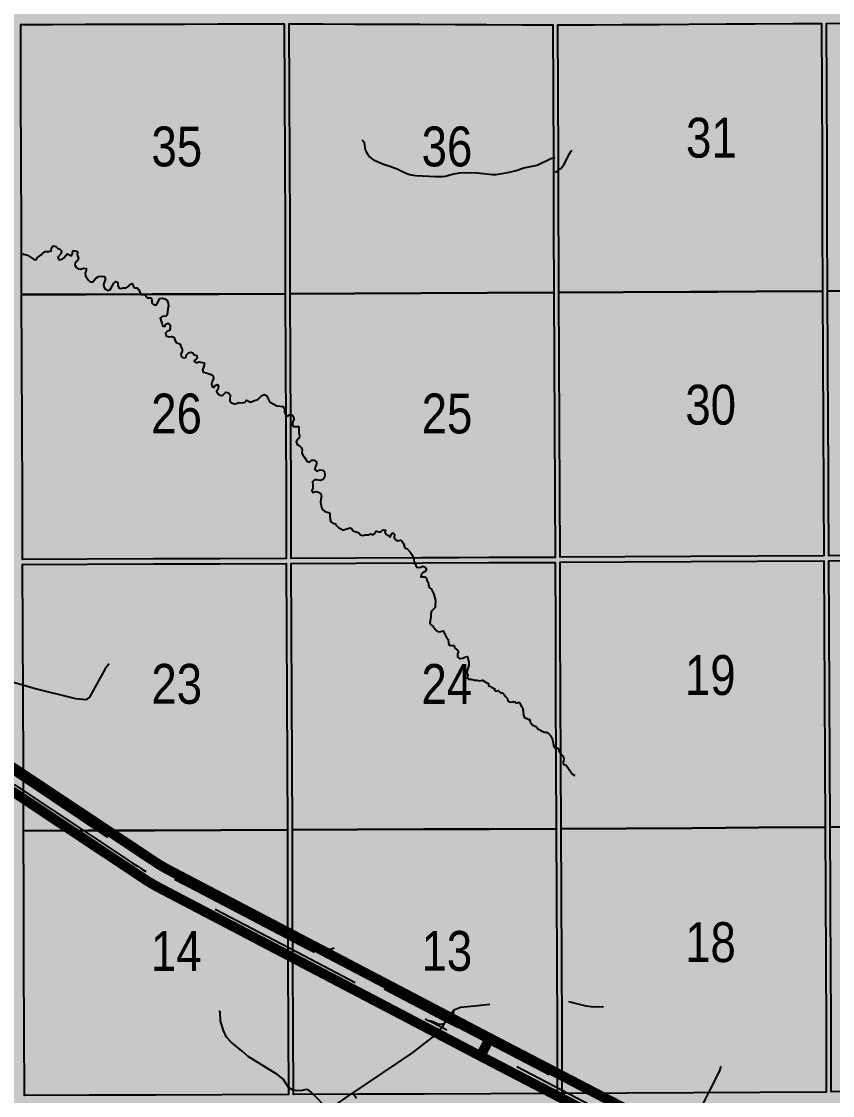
# Model space of a CAD drawing. Extents: x 507565 to 531726, y 6009554 to 6022365.
# Drawn here: x 523476.6 to 523639.7, y 6015573.6 to 6015789.5 of the extents above; entities that cross this region are included whole.
import ezdxf

# ---------------------------------------------------------------- set-up
doc = ezdxf.new("R2010")
doc.units = 0
doc.header["$LTSCALE"] = 5
doc.linetypes.add('DASHED2', pattern=[9.524999999999999, 6.35, -3.175])
for name, color, linetype in [('Quarters', 8, 'Continuous'), ('RoadSeg', 57, 'DASHED2'), ('ROUTE-MAP-HWY', 2, 'Continuous'), ('T-WATER', 160, 'Continuous')]:
    doc.layers.add(name, color=color, linetype=linetype)
doc.layers.add('ROUTE-MAP-BACKGROUND-H', color=7, linetype='Continuous', true_color=0xf0ebff)
doc.styles.add('120', font='ARIALN.TTF', dxfattribs={"height": 13})

msp = doc.modelspace()

# ---------------------------------------------------------------- hatches: boundary and pattern name
at = {"layer": 'ROUTE-MAP-BACKGROUND-H'}
h = msp.add_hatch(color=256, dxfattribs=at)
h.dxf.hatch_style = 1
h.paths.add_polyline_path([(523871.0806471703, 6016124.177561276), (523873.0710900546, 6015800.355694011), (523917.5154565911, 6015800.579950821), (523923.8232337536, 6014811.294433698), (522926.3148832608, 6014807.962031515), (522925.8951585376, 6015778.478054873), (522873.58425827, 6015778.442416498), (522873.6904375915, 6016121.495464035)])

# ---------------------------------------------------------------- linework, layer by layer
at = {"layer": 'Quarters'}
for points in [[(523651.704979123, 6015735.359937355), (523638.6965496708, 6015735.291299527), (523638.6348449622, 6015748.680758626), (523638.5731248379, 6015762.070151586), (523638.5107919743, 6015775.59788431), (523638.4484089065, 6015789.125584243), (523645.221543879, 6015789.161310468), (523646.2258659292, 6015789.166605324), (523651.4519772655, 6015789.194184474), (523659.3462570308, 6015789.235755915), (523664.7906881812, 6015789.264452443), (523672.8017703967, 6015789.306793332), (523678.1295444113, 6015789.334963364), (523686.2573303494, 6015789.377964151), (523691.4684152367, 6015789.40553144), (523691.5356104267, 6015775.877887425), (523691.6028113345, 6015762.350229442), (523691.6693164679, 6015748.960929513), (523691.7357846215, 6015735.571518795), (523678.3921654876, 6015735.50091331), (523665.04853944, 6015735.430342819), (523651.704979123, 6015735.359937355)], [(523529.5714335949, 6015748.152851108), (523529.6233896586, 6015734.763186272), (523516.2841320658, 6015734.721170518), (523502.9448997128, 6015734.679196458), (523489.6054722087, 6015734.637163325), (523476.6011904819, 6015734.596188528), (523476.5540584128, 6015747.986092068), (523476.5068816688, 6015761.375792285), (523476.4584344692, 6015775.144092426), (523476.4099724813, 6015788.91226021), (523481.7766212944, 6015788.929142846), (523482.7809211243, 6015788.932303432), (523489.4093646766, 6015788.953096387), (523495.8944377878, 6015788.97347883), (523502.7438740261, 6015788.994964843), (523509.3430286614, 6015789.015672277), (523516.0782075626, 6015789.036829644), (523522.7914697274, 6015789.057893305), (523529.4125276781, 6015789.078676495), (523529.4659939651, 6015775.310610748), (523529.5194103393, 6015761.542516308), (523529.5714335949, 6015748.152851108)], [(523543.6318775111, 6015734.824837471), (523530.6276892513, 6015734.767608956), (523530.5757008555, 6015748.157340519), (523530.5236998083, 6015761.546939267), (523530.4702876598, 6015775.310606123), (523530.4168625902, 6015789.074173905), (523536.2400741223, 6015789.047968626), (523537.2444293134, 6015789.043470457), (523543.4166061091, 6015789.015714586), (523550.3650252263, 6015788.984475174), (523556.7515520493, 6015788.955761103), (523563.820800537, 6015788.924003484), (523570.0863064887, 6015788.895800096), (523577.2764262165, 6015788.863460452), (523583.42105333, 6015788.835843327), (523583.4785238491, 6015775.308054912), (523583.535948678, 6015761.780237469), (523583.5927941246, 6015748.390656073), (523583.6496198917, 6015735.00103818), (523570.3104586022, 6015734.942290479), (523556.9712646224, 6015734.883539822), (523543.6318775111, 6015734.824837471)], [(523597.6622542375, 6015735.074923144), (523584.6539228385, 6015735.006317259), (523584.614126726, 6015744.379100149), (523584.5970757565, 6015748.395946373), (523584.5402457113, 6015761.785542845), (523584.4828050763, 6015775.313378946), (523584.4253492889, 6015788.841115737), (523590.7317756225, 6015788.874350648), (523591.7360585291, 6015788.87964529), (523597.4287874714, 6015788.909614428), (523604.8561846613, 6015788.948726896), (523610.7673214267, 6015788.979843214), (523618.3113980045, 6015789.019556719), (523624.1057263376, 6015789.050080275), (523631.7664974825, 6015789.090419081), (523637.4441322114, 6015789.12030757), (523637.5064715053, 6015775.592592805), (523637.5688211794, 6015762.06483443), (523637.6305591163, 6015748.675401), (523637.6922509861, 6015735.285990231), (523624.3489840175, 6015735.215359017), (523616.6040642428, 6015735.174436986), (523611.0056850295, 6015735.145318392), (523597.6622542375, 6015735.074923144)], [(523597.893049542, 6015681.851562036), (523584.8798602886, 6015681.782886088), (523584.8244591246, 6015694.837533805), (523584.7675957902, 6015708.227194271), (523584.7107819312, 6015721.616822253), (523584.6539228385, 6015735.006317259), (523597.6622542375, 6015735.074923144), (523611.0056850295, 6015735.145318392), (523616.6040642428, 6015735.174436986), (523624.3489840175, 6015735.215359017), (523637.6922509861, 6015735.285990231), (523637.7539834951, 6015721.896550683), (523637.8156700683, 6015708.507104096), (523637.8773436694, 6015695.117532129), (523637.937500463, 6015682.063091476), (523624.5894222179, 6015681.992571474), (523611.2413273926, 6015681.922086615), (523597.893049542, 6015681.851562036)], [(523651.9550436616, 6015682.137115986), (523638.9417868025, 6015682.068373927), (523638.881630316, 6015695.122851856), (523638.859072649, 6015700.020971697), (523638.8199744755, 6015708.512412982), (523638.7582686307, 6015721.901904146), (523638.6965496708, 6015735.291299527), (523651.704979123, 6015735.359937355), (523665.04853944, 6015735.430342819), (523678.3921654876, 6015735.50091331), (523691.7357846215, 6015735.571518795), (523691.8023298038, 6015722.18211286), (523691.8688114053, 6015708.792729445), (523691.9353102578, 6015695.403198558), (523692.0001300484, 6015682.348783701), (523678.6517841023, 6015682.278229695), (523665.3034229394, 6015682.207640435), (523651.9550436616, 6015682.137115986)], [(523529.779385209, 6015694.59396647), (523529.830058396, 6015681.539253791), (523516.4890086322, 6015681.497154938), (523503.1419115838, 6015681.455049134), (523489.8094509605, 6015681.408625612), (523476.8049272697, 6015681.363347859), (523476.75089638, 6015694.422364892), (523476.6954624054, 6015707.816624233), (523476.6483326365, 6015721.206489457), (523476.6011904819, 6015734.596188528), (523489.6054722087, 6015734.637163325), (523502.9448997128, 6015734.679196458), (523516.2841320658, 6015734.721170518), (523529.6233896586, 6015734.763186272), (523529.6753910695, 6015721.373488944), (523529.7273814032, 6015707.983814434), (523529.779385209, 6015694.59396647)], [(523543.8465040904, 6015681.60105986), (523530.8343583862, 6015681.543705391), (523530.7836762664, 6015694.596387695), (523530.7316803177, 6015707.988214492), (523530.679715348, 6015721.375914356), (523530.6276892513, 6015734.767608956), (523543.6318775111, 6015734.824837471), (523556.9712646224, 6015734.883539822), (523570.3104586022, 6015734.942290479), (523583.6496198917, 6015735.00103818), (523583.7065034558, 6015721.611469363), (523583.7633239101, 6015708.221908316), (523583.8201791515, 6015694.832214661), (523583.8756109098, 6015681.777604295), (523570.534710891, 6015681.71841822), (523564.5104533313, 6015681.691689684), (523557.1875795818, 6015681.659852182), (523543.8465040904, 6015681.60105986)], [(523652.2114197566, 6015627.575188957), (523639.1932715559, 6015627.506342648), (523639.1315716876, 6015640.895799953), (523639.0698216528, 6015654.285220594), (523639.0081530722, 6015667.674675582), (523638.9464364518, 6015681.064101366), (523651.9597920318, 6015681.132843683), (523665.3082398904, 6015681.203349731), (523678.6566674365, 6015681.273927947), (523692.0051143494, 6015681.344474814), (523692.0716583448, 6015667.955094044), (523692.1381602908, 6015654.565750761), (523692.2046640668, 6015641.176319195), (523692.2711947147, 6015627.786984747), (523678.9179476047, 6015627.716374204), (523665.5647024176, 6015627.645762124), (523652.2114197566, 6015627.575188957)], [(523529.9899576202, 6015640.365961418), (523530.0419186719, 6015626.976283658), (523516.6928683972, 6015626.934015444), (523503.3438217639, 6015626.891774551), (523489.9946400631, 6015626.84956044), (523476.9805730394, 6015626.808378645), (523476.9491773651, 6015640.187590579), (523476.917773607, 6015653.567699803), (523476.8634480762, 6015666.962323844), (523476.8090774682, 6015680.35904552), (523489.8103022667, 6015680.40432974), (523503.1456514128, 6015680.450745022), (523516.4898281369, 6015680.492854443), (523529.8339610016, 6015680.534975925), (523529.8859419981, 6015667.145311106), (523529.9379336884, 6015653.755632171), (523529.9899576202, 6015640.365961418)], [(523544.0602118675, 6015627.038186753), (523531.0461736764, 6015626.980715845), (523530.9942237671, 6015640.370441995), (523530.9422264579, 6015653.760068563), (523530.8902762746, 6015667.149762657), (523530.8382764021, 6015680.539390507), (523543.847389238, 6015680.596758705), (523557.1916776021, 6015680.65557101), (523570.5357878125, 6015680.714450404), (523583.8798740133, 6015680.773312318), (523583.9367214049, 6015667.383735207), (523583.9935360692, 6015653.994136309), (523584.0503890865, 6015640.604586426), (523584.1072742182, 6015627.215029939), (523570.7582964858, 6015627.156053855), (523557.409333421, 6015627.097119959), (523544.0602118675, 6015627.038186753)], [(523598.1296582263, 6015627.289194192), (523585.1115757315, 6015627.220344514), (523585.054701927, 6015640.609901265), (523584.9978127352, 6015653.99942523), (523584.941002758, 6015667.389050256), (523584.8841775258, 6015680.77860913), (523597.8973982965, 6015680.847322078), (523611.2457621482, 6015680.917798666), (523624.5939385203, 6015680.988265194), (523637.9421284938, 6015681.058789195), (523638.0038349191, 6015667.669326512), (523638.0655687581, 6015654.279894224), (523638.1273193725, 6015640.890455265), (523638.1889979659, 6015627.501031439), (523624.8359798844, 6015627.430411178), (523611.4828631271, 6015627.359796281), (523598.1296582263, 6015627.289194192)], [(523598.3599376546, 6015574.065844036), (523585.3374985561, 6015573.996904214), (523585.2821173838, 6015587.052077958), (523585.2252748571, 6015600.441166038), (523585.1684316978, 6015613.830821656), (523585.1115757315, 6015627.220344514), (523598.1296582263, 6015627.289194192), (523611.4828631271, 6015627.359796281), (523624.8359798844, 6015627.430411178), (523638.1889979659, 6015627.501031439), (523638.2507345406, 6015614.111578879), (523638.3124164556, 6015600.72212671), (523638.3741178911, 6015587.332541885), (523638.4342727207, 6015574.278105143), (523625.0764113308, 6015574.207347755), (523611.718498708, 6015574.136622081), (523598.3599376546, 6015574.065844036)], [(523652.461533524, 6015574.352362426), (523639.4385938164, 6015574.28341206), (523639.3784697409, 6015587.337886179), (523639.3167192561, 6015600.72743766), (523639.2729060969, 6015610.234307511), (523639.2550205785, 6015614.116889957), (523639.1932715559, 6015627.506342648), (523652.2114197566, 6015627.575188957), (523665.5647024176, 6015627.645762124), (523678.9179476047, 6015627.716374204), (523692.2711947147, 6015627.786984747), (523692.3377312656, 6015614.397613906), (523692.4042388847, 6015601.008250997), (523692.4707357896, 6015587.618710795), (523692.5355518052, 6015574.564336871), (523679.1775842748, 6015574.493681519), (523665.8195990385, 6015574.423054322), (523652.461533524, 6015574.352362426)], [(523530.1978555465, 6015586.80706922), (523530.2485277724, 6015573.752330858), (523516.8977603001, 6015573.70999097), (523503.5408482935, 6015573.667610884), (523490.1898845967, 6015573.625269191), (523477.1678936076, 6015573.583993251), (523477.1219790124, 6015586.638866556), (523477.0748361619, 6015600.028792156), (523477.0277109742, 6015613.418618472), (523476.9805730394, 6015626.808378645), (523489.9946400631, 6015626.84956044), (523503.3438217639, 6015626.891774551), (523516.6928683972, 6015626.934015444), (523530.0419186719, 6015626.976283658), (523530.0939379266, 6015613.5866142), (523530.1458726824, 6015600.1969302), (523530.1978555465, 6015586.80706922)], [(523544.2747900581, 6015573.814370322), (523531.2528280697, 6015573.75676991), (523531.2021541651, 6015586.811545509), (523531.1501525528, 6015600.201365835), (523531.0982053377, 6015613.591057354), (523531.0461736764, 6015626.980715845), (523544.0602118675, 6015627.038186753), (523557.409333421, 6015627.097119959), (523570.7582964858, 6015627.156053855), (523584.1072742182, 6015627.215029939), (523584.1641526163, 6015613.825444378), (523584.2209809436, 6015600.435844465), (523584.2778149929, 6015587.046337839), (523584.3332167382, 6015573.991564546), (523570.9819894481, 6015573.932522228), (523557.6256502425, 6015573.873434405), (523544.2747900581, 6015573.814370322)]]:
    msp.add_lwpolyline(points, close=True, dxfattribs=at)
at = {"layer": 'RoadSeg', "flags": 128}
for points in [[(523494.2056264108, 6015660.369056737), (523493.4396360037, 6015659.503306682), (523490.2428035296, 6015653.642548417), (523489.510162484, 6015653.109673503), (523487.4788750596, 6015653.342819089), (523479.1539043068, 6015655.440643925), (523475.9065860066, 6015656.359559277), (523472.0942080074, 6015657.438856249), (523470.7353182419, 6015657.717189894), (523470.4542629754, 6015657.493521809), (523468.8726916609, 6015655.193333466), (523468.3931558788, 6015654.383174614), (523467.7558770241, 6015653.401285937), (523463.5104821867, 6015647.057626739), (523462.8620145083, 6015646.166129326), (523498.0933981158, 6015622.672797541), (523499.189698127, 6015621.948366459), (523500.209882562, 6015621.274795701), (523501.2005994367, 6015620.615573597), (523502.1477046515, 6015619.992508443), (523503.1103824207, 6015619.372841546), (523504.1709009201, 6015618.742057133), (523505.352646807, 6015618.095056801), (523506.5214972296, 6015617.485811429), (523507.7310880565, 6015616.861535328), (523508.8873618611, 6015616.264859012), (523510.2015036387, 6015615.574669007), (523534.0120459967, 6015603.125625781), (523561.9259062312, 6015588.548303499), (523563.5034200479, 6015590.771626478)], [(523475.1042717021, 6015636.09146226), (523497.8076579767, 6015621.005857395), (523498.8785714065, 6015620.304303734), (523499.8739897796, 6015619.661022981), (523500.9070832922, 6015619.011959199), (523502.0370573101, 6015618.31916748), (523503.1264109993, 6015617.672920218), (523504.2627499552, 6015617.019444442), (523505.4285599432, 6015616.35608233), (523506.7013972753, 6015615.656075043), (523508.1094390191, 6015614.906561913), (523533.3248323225, 6015601.739393991), (523558.5188801748, 6015588.566655977)], [(523539.4274528205, 6015603.192437009), (523538.7281785551, 6015602.959215684), (523538.1951979978, 6015603.026037735), (523536.430373973, 6015603.925050704), (523535.2649311433, 6015604.324732915), (523534.7653249422, 6015604.158264944), (523534.3324944977, 6015603.625236904), (523534.0120459967, 6015603.125625781)], [(523538.3427563646, 6015570.718466755), (523534.8495393504, 6015574.250721504), (523534.199466022, 6015574.738760514), (523533.8460621532, 6015574.793330896), (523533.0337029749, 6015574.554137739), (523532.1012079989, 6015574.487517776), (523531.1307178717, 6015574.619358578), (523530.369803306, 6015575.120322358), (523529.2041946875, 6015576.85209641), (523528.1385665148, 6015577.750949847), (523522.1777788515, 6015581.414037146), (523520.9789316402, 6015582.479538558), (523518.7651721354, 6015584.284093345), (523517.8288506031, 6015585.296521062), (523517.209050342, 6015586.673271386), (523516.6166168971, 6015588.540335558), (523516.5593929187, 6015590.336064585), (523515.8786154148, 6015591.023038078), (523514.9517393878, 6015591.670549729), (523513.0320223972, 6015592.790452537), (523509.6382491789, 6015593.575825813)], [(523617.2503231131, 6015579.482643853), (523616.9557478738, 6015578.518329853), (523614.8883724349, 6015574.464461681), (523611.0231142754, 6015566.861919812), (523609.6243536272, 6015564.397677174), (523609.3608577611, 6015563.829239824), (523564.3295882703, 6015587.295384828), (523563.9564405384, 6015588.053066482), (523563.6044385276, 6015588.879383381), (523563.4622254294, 6015589.681734884), (523563.5034200479, 6015590.771626478), (523564.8688422157, 6015591.304116934), (523567.6993240782, 6015591.604034646), (523573.6601156951, 6015592.270118174), (523584.6826000116, 6015592.902580857), (523590.0438976515, 6015591.637425835), (523591.675632545, 6015591.404300566), (523593.6403404734, 6015591.437549967)], [(523759.2123447874, 6015386.32688584), (523758.1571797718, 6015388.652216258), (523758.0231750579, 6015388.952737054), (523757.8794901349, 6015389.280625191), (523757.7078630637, 6015389.687656675), (523757.5541531586, 6015390.066994807), (523757.3722055018, 6015390.540295865), (523757.2191675035, 6015390.956320166), (523757.0686867545, 6015391.380509932), (523756.9179008897, 6015391.821371974), (523756.7601927779, 6015392.300732028), (523756.6222160938, 6015392.737216596), (523756.5068626225, 6015393.116761051), (523756.3693490556, 6015393.588448473), (523756.2409879778, 6015394.050551312), (523756.1206820658, 6015394.505657258), (523756.0108965084, 6015394.978975434), (523755.9115585096, 6015395.403069352), (523755.7789114811, 6015396.01891878), (523755.6449939989, 6015396.669961729), (523755.5336832604, 6015397.267028496), (523755.4443475434, 6015397.847168542), (523755.3458628168, 6015398.517668579), (523755.2632894396, 6015399.130080837), (523755.193843965, 6015399.759237016), (523755.1288855578, 6015400.400274152), (523755.0730867515, 6015401.030244381), (523755.0246488337, 6015401.661365587), (523754.9857017458, 6015402.259931018), (523754.9525304017, 6015402.912994957), (523754.9303662723, 6015403.533511246), (523754.9171533836, 6015404.181864999), (523754.9188561902, 6015404.755451715), (523754.9364932989, 6015405.38803757), (523754.969062369, 6015406.064425504), (523755.0085126717, 6015406.669338319), (523755.0562002144, 6015407.313941672), (523755.1353717194, 6015407.986132368), (523755.202886156, 6015408.609721621), (523755.2790382117, 6015409.238544517), (523755.3600972426, 6015409.881473737), (523755.4642190952, 6015410.505999903), (523755.5796915365, 6015411.155041714), (523755.7049733836, 6015411.792649757), (523755.84621378, 6015412.403294612), (523755.9817225717, 6015412.991677311), (523756.1396764033, 6015413.636500541), (523756.313493225, 6015414.272145637), (523756.4749452253, 6015414.829543292), (523756.6315179921, 6015415.326889421), (523756.7901890574, 6015415.877232532), (523756.9568983725, 6015416.423172551), (523757.1478618977, 6015416.970724767), (523757.3458817134, 6015417.5353594), (523757.5424487297, 6015418.006983872), (523757.7953839588, 6015418.672697163), (523758.0033562465, 6015419.198480575), (523758.1798714724, 6015419.611084377), (523758.3912814777, 6015420.060928474), (523758.6100715261, 6015420.548235828), (523758.9207153316, 6015421.156458397), (523759.2449463754, 6015421.815887571), (523759.5711863238, 6015422.423454228), (523759.8964934056, 6015423.042873529), (523760.245279293, 6015423.646487087), (523760.5975882223, 6015424.239004594), (523760.9594738046, 6015424.822681766), (523761.3434124725, 6015425.413889169), (523761.7343479911, 6015425.992537296), (523762.1401616593, 6015426.583494095), (523762.5470732605, 6015427.171123197), (523772.9031677316, 6015442.021803239), (523777.5842951686, 6015448.80441169), (523779.6322409752, 6015451.675419199), (523780.3899766993, 6015452.760056931), (523781.3419715643, 6015454.12181463), (523752.6354093528, 6015477.696308885), (523726.472736162, 6015499.224298738), (523724.9746413583, 6015500.433764201), (523723.6951529785, 6015501.45317511), (523722.5607811062, 6015502.298081391), (523721.4678730974, 6015503.082071319), (523720.5202698263, 6015503.737498411), (523719.4554885321, 6015504.444947163), (523718.5038352195, 6015505.048862394), (523717.4923642792, 6015505.665817401), (523716.5257330044, 6015506.237802961), (523715.5322957311, 6015506.802988688), (523714.5187982994, 6015507.35473982), (523656.1139291314, 6015537.75512999), (523648.338755924, 6015541.803482158), (523608.6843442285, 6015562.436786514), (523561.0877970103, 6015587.223578641), (523558.5188801748, 6015588.566655977), (523558.8904167384, 6015588.570759945), (523559.325325458, 6015588.423206259), (523559.8987317742, 6015588.168764737), (523560.2729431322, 6015587.994659042), (523560.6197072095, 6015587.918261727), (523561.1845050801, 6015587.971328077), (523561.6036073868, 6015588.038993096), (523561.0877970103, 6015587.223578641), (523560.2067525454, 6015586.07616643), (523555.1117716998, 6015582.180140868), (523543.1902384707, 6015574.087907105), (523550.4497207167, 6015564.430889233), (523553.4469239656, 6015559.902124266), (523559.3409119138, 6015551.6102419), (523559.9070668122, 6015551.044157048), (523560.5730311826, 6015550.844561944), (523561.5721917959, 6015550.944233559)], [(523561.6036073868, 6015588.038993096), (523561.9259062312, 6015588.548303499), (523564.3295882703, 6015587.295384828)], [(523444.5214267444, 6015541.453789097), (523443.8887426775, 6015544.450727076), (523443.888845414, 6015546.315582857), (523444.421600861, 6015547.081371652), (523445.6869044125, 6015548.280145552), (523446.8526010914, 6015548.37998963), (523447.0190420302, 6015548.51319225), (523447.0855755517, 6015548.81316921), (523446.8191809271, 6015549.445880782), (523447.0856825755, 6015550.14520956), (523447.3852211286, 6015550.478199021), (523447.7516524734, 6015550.678022948), (523450.3490550132, 6015550.544799826), (523453.4458937031, 6015549.745617529), (523464.1805626016, 6015549.613251283), (523466.5079314068, 6015549.086615685), (523497.4022889304, 6015548.91279265), (523504.6951816102, 6015548.979688351), (523506.5265828253, 6015549.212514134), (523507.4590539848, 6015549.445713632), (523508.957525522, 6015550.37836413), (523510.2896261447, 6015552.209674162), (523510.9556852918, 6015552.54268062), (523512.8869871661, 6015553.075343272), (523516.6833403697, 6015555.506252739), (523528.3050672524, 6015563.731586913), (523533.0004764048, 6015566.86186323), (523534.3307369385, 6015567.889706305), (523538.3427563646, 6015570.718466755), (523543.1902384707, 6015574.087907105)]]:
    msp.add_lwpolyline(points, dxfattribs=at)
at = {"layer": 'ROUTE-MAP-HWY', "const_width": 2.000019330566452}
for points in [[(523472.9170582984, 6015640.817747614), (523475.8611474095, 6015638.863507519), (523475.9481027737, 6015638.805699768), (523476.2778008555, 6015638.586651308), (523476.9406408435, 6015638.145956203), (523476.9539713295, 6015638.137089542), (523485.2481028552, 6015632.62764487), (523485.8656359648, 6015632.217472565), (523486.20964757, 6015631.989003325), (523488.1261125602, 6015630.716239601), (523492.9047336722, 6015627.542746943), (523493.9301992227, 6015626.861453727), (523503.3671336191, 6015620.594780909), (523503.5740412873, 6015620.457399503), (523503.6614371461, 6015620.399822364), (523503.775668408, 6015620.324827182), (523503.8665012685, 6015620.265996686), (523503.97958071, 6015620.19314666), (523504.0727069483, 6015620.133994904), (523504.1846209284, 6015620.063293334), (523504.2801047941, 6015620.003810533), (523504.3907971532, 6015619.935183911), (523504.4885859046, 6015619.875426554), (523504.598041155, 6015619.808851485), (523504.6981775269, 6015619.748839737), (523504.8063702811, 6015619.684339439), (523504.9088930181, 6015619.62412011), (523505.0157943406, 6015619.561624489), (523505.1206488829, 6015619.501220667), (523505.2262587767, 6015619.440726423), (523505.3335286779, 6015619.380168446), (523505.4377752188, 6015619.321655292), (523505.5474621954, 6015619.261006501), (523505.6502813565, 6015619.204424198), (523505.7623794455, 6015619.143717861), (523505.8638238492, 6015619.08903998), (523505.9783114952, 6015619.028319384), (523506.0783387494, 6015618.975432452), (523522.2503222753, 6015610.507444557), (523530.1218597537, 6015606.385613784), (523531.1282020124, 6015605.85902126), (523537.4497423844, 6015602.548267868), (523538.4238091908, 6015602.038161101), (523541.8425346996, 6015600.248060333), (523541.8684850208, 6015600.234514103), (523554.5932355529, 6015593.571191775), (523557.5518911721, 6015592.020851665), (523561.0196825526, 6015590.205799567), (523561.8294891765, 6015589.781803014), (523561.8945030837, 6015589.747766577), (523562.7849723989, 6015589.281458642), (523563.6756442192, 6015588.815036774), (523563.9705609416, 6015588.660623302), (523564.328482747, 6015588.473169783), (523570.7616601588, 6015585.104464903), (523570.7616601588, 6015585.104464903), (523568.8764658825, 6015581.50144065), (523562.3408673931, 6015584.929476727), (523562.0842367997, 6015585.064089758), (523562.0507555229, 6015585.081640402), (523562.0387647058, 6015585.087975985), (523562.0193997031, 6015585.098176782), (523561.7901663338, 6015585.21831703), (523561.7438265551, 6015585.242629679), (523560.8946943354, 6015585.687982629), (523559.9842689413, 6015586.165526573), (523557.5705470432, 6015587.429994778), (523552.7109046697, 6015589.976533158), (523536.5409984523, 6015598.443770404), (523534.7390191869, 6015599.387324098), (523534.5387707517, 6015599.492180167), (523533.2001860683, 6015600.193110324), (523533.1677721819, 6015600.210121641), (523531.1460241355, 6015601.268706346), (523530.1396755882, 6015601.795658651), (523520.3700756643, 6015606.911594059), (523504.1993689989, 6015615.379279704), (523503.9946126651, 6015615.487551184), (523503.7905946536, 6015615.597238542), (523503.5873093291, 6015615.70828844), (523503.3847992289, 6015615.820774338), (523503.152014024, 6015615.952588714), (523502.9203252198, 6015616.086360157), (523502.6897582411, 6015616.222055476), (523502.4603306502, 6015616.359661382), (523502.232038615, 6015616.499164564), (523502.004944339, 6015616.640581871), (523501.7789993326, 6015616.783873122), (523501.5542756168, 6015616.929031974), (523501.3307750451, 6015617.076085048), (523486.630667116, 6015626.838365654), (523485.8843521253, 6015627.334227555), (523476.9654166062, 6015633.259382863), (523475.9595390598, 6015633.925870372), (523474.6463114943, 6015634.798725232)], [(523595.5691728951, 6015567.624900104), (523585.3419552263, 6015572.946541238), (523585.2544409786, 6015572.992118539), (523585.0706938888, 6015573.08770157), (523584.3354353814, 6015573.468191947), (523583.3424375277, 6015573.987080631), (523568.8764658825, 6015581.50144065), (523570.7616601588, 6015585.104464903), (523584.31596938, 6015578.054362484), (523585.3224952191, 6015577.530612481), (523586.943759408, 6015576.687022666), (523592.046504373, 6015574.032003937), (523593.9571512252, 6015573.03771452), (523597.5411110791, 6015571.172904381)]]:
    msp.add_lwpolyline(points, dxfattribs=at)
at = {"layer": 'T-WATER', "linetype": 'Continuous', "flags": 128}
for points in [[(523545.0555457483, 6015765.719650072), (523545.4922305039, 6015765.268805286), (523545.5979201925, 6015764.131319735), (523545.7876963491, 6015763.612901664), (523546.2431650362, 6015762.724697464), (523546.2665643994, 6015762.679010185), (523546.5679896675, 6015762.29123471), (523546.9561407146, 6015761.968510774), (523547.3992901616, 6015761.721268878), (523549.3909156087, 6015760.828999221), (523550.4775868805, 6015760.531744045), (523552.1326667105, 6015759.929765058), (523553.5858030299, 6015759.170102487), (523554.6032394117, 6015758.773863382), (523555.8151781845, 6015758.581310599), (523557.2470284186, 6015758.501615101), (523559.8550115859, 6015758.356467313), (523561.1555427386, 6015758.364698918), (523561.8184356077, 6015758.436742586), (523563.4521472271, 6015758.872182276), (523564.7428839299, 6015759.084767182), (523565.4256570836, 6015759.132509282), (523568.1815088335, 6015759.079192399), (523570.163992887, 6015758.917242719), (523571.3101449926, 6015758.745281957), (523571.95820189, 6015758.759440504), (523574.387623326, 6015759.14624813), (523576.0725828983, 6015759.540025716), (523577.5752032218, 6015760.068956679), (523580.2686356357, 6015760.648623931), (523583.0251734242, 6015761.975539792), (523583.9154773867, 6015762.191065759)], [(523583.931050621, 6015759.204565129), (523584.2338344078, 6015759.370942727), (523584.9321532818, 6015759.910250186), (523585.0192766878, 6015759.977534332), (523585.3776728564, 6015760.341365932), (523585.6643793811, 6015760.731913934), (523586.8023079073, 6015762.945233147), (523587.0320883676, 6015763.392130272), (523587.2712193, 6015763.620418502)], [(523476.4744849559, 6015742.910579053), (523476.7413902277, 6015742.80036218), (523476.9197381916, 6015742.760823005), (523477.0077458437, 6015742.741318768), (523477.8161098402, 6015742.562265309), (523478.9807602547, 6015741.733423023), (523479.4578612159, 6015741.586496618), (523479.7579188008, 6015741.986086404), (523480.5322357237, 6015742.624451019), (523480.8799614657, 6015743.031850019), (523481.3288836862, 6015743.253542135), (523482.0962016604, 6015743.279644337), (523482.5628396629, 6015743.44178404), (523482.6157231824, 6015744.045961946), (523482.9575926771, 6015744.411576468), (523483.4508206555, 6015744.296882742), (523483.7914731844, 6015743.963218041), (523484.2856718744, 6015743.775562353), (523484.6050591895, 6015743.417322751), (523484.5517940268, 6015742.897001798), (523483.8961167847, 6015742.156205048), (523484.1105909815, 6015741.695248513), (523484.2448504236, 6015741.632744644), (523484.7721806292, 6015741.702956918), (523485.1695159576, 6015742.006390513), (523485.4370343395, 6015742.428936876), (523485.7720416343, 6015742.793545213), (523486.6524626527, 6015742.381913539), (523486.8380768213, 6015742.851422794), (523486.8993028891, 6015743.441815895), (523487.431787295, 6015743.419646797), (523487.8874544084, 6015743.216094895), (523487.7550128638, 6015742.815269306), (523487.8113836142, 6015742.371849633)], [(523487.8113836142, 6015742.371849633), (523488.0656992213, 6015741.916029424), (523487.8240317464, 6015741.496173586), (523487.4308782782, 6015741.140837138), (523487.3074637165, 6015740.605188885), (523487.5048485977, 6015740.142183435), (523487.9584158995, 6015739.768749111), (523488.4640888777, 6015739.738091522), (523489.0887278795, 6015739.91940898), (523489.57465347, 6015739.845120903), (523489.5963841368, 6015739.42665475), (523489.3642253918, 6015738.890433987), (523489.4358749852, 6015738.392423617), (523489.9820062176, 6015737.563710991), (523490.3050818372, 6015737.21553649), (523490.391345266, 6015737.173941855), (523490.896680409, 6015737.182230776), (523491.5524427193, 6015737.938286564), (523492.0876620013, 6015738.254681438), (523492.7341627949, 6015738.327142226), (523493.2207995404, 6015738.275210158), (523493.4534983704, 6015737.779522456), (523493.1015482779, 6015736.647820661), (523493.1228573548, 6015736.149228169), (523493.4004038701, 6015735.71795143), (523493.4452047034, 6015735.693774119), (523493.9018463005, 6015735.447544865), (523494.390411729, 6015735.570159381), (523494.461051151, 6015735.697930008), (523495.1253406623, 6015736.899867599), (523495.4510430002, 6015737.240245828), (523495.897158151, 6015737.129070993), (523495.9538664955, 6015737.022680406), (523495.9815119967, 6015736.415149412), (523496.1478826136, 6015735.948748738), (523496.5625987851, 6015735.818719541), (523497.0495800487, 6015735.960089633), (523497.6108936953, 6015735.995419462), (523498.0328161718, 6015736.265060883), (523498.3713270819, 6015736.624142068), (523498.8040325858, 6015736.871405336), (523499.0149556457, 6015736.39638593), (523499.2897096718, 6015735.993025654), (523499.8152691454, 6015735.965852336), (523500.0569519156, 6015735.721045906), (523500.1583339722, 6015735.618330384), (523500.5808716672, 6015734.642405296), (523501.2137600506, 6015734.632194759), (523501.6131774409, 6015734.338100639), (523501.9344950905, 6015733.981928521), (523502.555372619, 6015733.989097469), (523502.814391499, 6015733.561634071), (523502.7627133527, 6015732.985476386), (523503.1371229065, 6015732.644115243), (523503.3229139083, 6015732.590757), (523503.616313703, 6015732.506519471), (523503.9270203631, 6015732.884430652), (523504.1378524267, 6015733.356629783), (523504.4145690872, 6015733.810302683), (523504.9394358742, 6015733.91262954), (523505.4169484594, 6015733.753576318), (523505.8511603514, 6015733.412839869), (523506.0649346163, 6015732.815551984), (523506.1220896999, 6015732.319459829), (523505.9736263963, 6015731.778489844), (523505.8842307904, 6015730.556723383), (523505.5358819701, 6015730.241610184), (523504.8483594612, 6015730.178604631), (523504.4313882151, 6015729.888045326), (523504.8212910392, 6015728.896529653), (523504.9534947305, 6015728.311555883), (523505.4098807806, 6015728.19069599), (523505.614909223, 6015728.635470134), (523506.0121703549, 6015728.844185094), (523506.4034196405, 6015728.555813423), (523506.4607354779, 6015728.441427469), (523506.4823634357, 6015727.889162543), (523506.3418018423, 6015727.410635151), (523505.8449312578, 6015727.195159807), (523505.5198147637, 6015726.834825554), (523505.6526380552, 6015726.297761413), (523506.1431484711, 6015726.100007205), (523506.7194736736, 6015726.183993651), (523507.2001584091, 6015726.051829907), (523507.5889180762, 6015725.070974306), (523508.4624023675, 6015724.666432324), (523508.6367250576, 6015724.142535263), (523508.8793679652, 6015723.664814829), (523508.9196336357, 6015723.166673927), (523508.6318206937, 6015722.680806545), (523508.6978066689, 6015722.182624078)], [(523508.6978066689, 6015722.182624078), (523509.1207255178, 6015721.874793232), (523509.6137126589, 6015721.972857855), (523509.7625913275, 6015722.497869653), (523510.1363978679, 6015722.877208405), (523510.6030193593, 6015723.056272749), (523511.0565811779, 6015722.893398147), (523511.3173407702, 6015722.491623476), (523511.838043245, 6015722.354601243), (523511.9041358297, 6015721.849588978), (523511.5680588109, 6015721.522827026), (523511.2915416058, 6015721.137919454), (523511.7035388421, 6015720.892079733), (523512.2283238332, 6015721.078263969), (523513.3296011888, 6015720.903794001), (523513.3032847559, 6015720.421979759), (523513.2032466306, 6015719.932464176), (523512.9649926913, 6015719.462803685), (523513.1454811959, 6015719.004879143), (523513.7423740261, 6015718.872229086), (523514.7345465353, 6015718.554592033), (523515.1045305427, 6015718.241712091), (523515.2076422595, 6015717.697822397), (523514.9461275366, 6015717.20008678), (523514.7719498639, 6015716.618912064), (523514.9003219056, 6015716.136682387), (523515.3212146207, 6015715.925000663), (523515.5567775617, 6015716.352679909), (523515.9981442118, 6015716.56693513), (523516.1814670649, 6015716.038182681), (523516.0662698565, 6015715.548785581), (523515.7686740404, 6015715.11878034), (523516.0284608171, 6015714.68965191), (523516.5246296931, 6015714.36073657), (523517.0190962098, 6015714.308379025), (523517.3359754686, 6015714.677000965), (523517.701474843, 6015714.999693683), (523518.2284614389, 6015714.875670978), (523518.5399743697, 6015714.426969653), (523518.5028622427, 6015713.263224739), (523518.7918749313, 6015712.860644686), (523519.4206259316, 6015712.651797699), (523519.8082585613, 6015712.689790072), (523520.2699672722, 6015712.884508364), (523521.0046174787, 6015712.860437512), (523521.4889712567, 6015712.963024742), (523521.8010230283, 6015713.362326377), (523522.6634068976, 6015712.998152991), (523523.2101277916, 6015713.238597673), (523523.7166595605, 6015713.386350291), (523524.168916926, 6015713.604447475), (523524.8958966669, 6015714.339716662), (523525.3697781698, 6015714.521819904), (523525.8282837727, 6015714.311507567), (523526.3034429508, 6015713.388640157), (523526.5931916525, 6015712.982929077), (523527.9344796867, 6015712.26267061), (523529.1872314878, 6015712.137989903), (523529.4640870157, 6015711.731999656), (523529.5012111997, 6015710.970589457), (523529.6605245962, 6015710.498184974), (523530.0114181864, 6015710.151270327), (523530.1239984485, 6015710.215347661), (523530.4871613885, 6015710.405805265), (523530.9855212257, 6015710.426581034), (523531.128505279, 6015710.266002188), (523531.3088806332, 6015710.060715855), (523531.3332946949, 6015709.555396458), (523531.1343814048, 6015709.057755158)], [(523531.1344187499, 6015709.053623965), (523531.1212199355, 6015709.025125582), (523531.0164473775, 6015708.539203574), (523531.1382566197, 6015708.261363616), (523531.2254309994, 6015708.071445189), (523531.7959394113, 6015708.107350352), (523532.2866790206, 6015708.084507543), (523532.3493922735, 6015707.969960297), (523532.3301618734, 6015706.815628043), (523532.5172021806, 6015706.267055962), (523532.3872744247, 6015705.782475417), (523531.9982722226, 6015705.474918695), (523531.8203211424, 6015705.00508379), (523532.0161188879, 6015704.495567078), (523532.4482809801, 6015704.241084804), (523532.8244298417, 6015703.892695569), (523533.0200459303, 6015703.432786834), (523532.9729378641, 6015702.782437968), (523533.1823421905, 6015702.327406848), (523533.4812571839, 6015701.917306961), (523534.0078321802, 6015701.019776857), (523534.5196041836, 6015700.91862766)], [(523534.5196041836, 6015700.91862766), (523534.9387431968, 6015701.309404822), (523535.4556806911, 6015701.309242697), (523535.8979071818, 6015701.017689089), (523535.8739488566, 6015700.509257395), (523535.6626945129, 6015699.923482182), (523535.5969357196, 6015699.437298377), (523535.9491072947, 6015699.11227386), (523536.6010147375, 6015699.345891342), (523537.0985096411, 6015699.331184313), (523537.4798306159, 6015699.042836326), (523537.5327957605, 6015698.948502589), (523537.5956137645, 6015698.350834226), (523537.4911456674, 6015697.860181577), (523537.2175286673, 6015697.439395051), (523536.6896727885, 6015697.259138231), (523535.97073382, 6015697.365982314), (523535.4690047092, 6015697.349634288), (523535.1203669872, 6015696.989143928), (523535.1780882634, 6015696.219991054), (523535.1365941211, 6015695.723236305), (523534.9559024773, 6015695.193928915), (523535.2303508377, 6015694.796532), (523535.7893931912, 6015695.008569845), (523536.2856859531, 6015694.894212232), (523536.7450235063, 6015694.616568252), (523536.9242397674, 6015694.096707255), (523536.7555346579, 6015693.506642483), (523536.6811720529, 6015692.89221542), (523536.9072412522, 6015691.81551648), (523537.1288990143, 6015691.367660339), (523537.4834793779, 6015691.032376749), (523538.0474254361, 6015690.896496129), (523538.5101684004, 6015690.714007085), (523538.5556851464, 6015690.638989642), (523538.6007668949, 6015690.121863055), (523538.6236638597, 6015689.395754341), (523538.7622938651, 6015688.917099495), (523539.1670281906, 6015688.637036794), (523539.7393540815, 6015688.517456053), (523539.9847431841, 6015688.09344431), (523540.3295325647, 6015687.75401995), (523540.7868823617, 6015687.533178487), (523541.1662418956, 6015687.240497349), (523542.6777548835, 6015687.704003603), (523543.0452870696, 6015687.41134435), (523543.3608546366, 6015687.041173671), (523543.9401288245, 6015686.902642712), (523544.4056671783, 6015686.723421427), (523544.7232890438, 6015686.330697609), (523545.2067742705, 6015686.196570938), (523545.7594556194, 6015686.33780517), (523546.3279623942, 6015686.273959097), (523546.8110344147, 6015686.495151425), (523547.3066109421, 6015686.32948587), (523547.6846812161, 6015686.641296392), (523547.9360651766, 6015687.073355525), (523548.4186508327, 6015686.939261298), (523548.8604826222, 6015686.915737784), (523549.2701779805, 6015687.287848502), (523549.7639652931, 6015687.21453432), (523549.665538485, 6015686.74674263), (523549.9752465273, 6015686.372301743), (523550.7477116552, 6015685.869211208), (523550.9075470151, 6015686.364582159), (523551.2212557503, 6015686.704648863), (523551.5642539763, 6015686.35709352), (523551.5383224174, 6015685.719792036), (523551.8283898229, 6015685.328907051), (523552.2626438608, 6015685.081589805), (523552.7750939537, 6015685.241641907), (523553.1207792744, 6015684.940065831), (523553.4290683647, 6015684.551630732), (523553.6968113216, 6015683.685065664), (523554.1493714674, 6015683.490272938), (523554.7907327461, 6015682.751973988), (523554.8075150267, 6015682.727236274), (523555.0645534584, 6015682.349079262), (523555.307374586, 6015681.859431687), (523555.3566136541, 6015681.725447817), (523555.4789779846, 6015681.390870564), (523555.5386653171, 6015680.757950377), (523555.8082438261, 6015680.332196461), (523555.9874182919, 6015679.821031027), (523556.3798621377, 6015679.742553899), (523556.8737614605, 6015679.827659316), (523557.3104126448, 6015679.991902001), (523557.6432169278, 6015679.882549036), (523557.7881897497, 6015679.834914675), (523558.0498957254, 6015679.453430566), (523557.8304084567, 6015678.973993337)], [(523557.8304084567, 6015678.973993337), (523557.6481831219, 6015678.889891579), (523557.3517339698, 6015678.753038451), (523557.0464183207, 6015678.38152928), (523556.9051514915, 6015677.874582352), (523557.4780837683, 6015677.884769619), (523557.6535084705, 6015677.836432059), (523557.9585022298, 6015677.752339076), (523558.0769838031, 6015677.163020831), (523558.3764456778, 6015676.772911279), (523558.4178417833, 6015676.208838284), (523558.5925757191, 6015675.741512897), (523558.9855471487, 6015675.429554943), (523559.4508495888, 6015674.501647135), (523559.7828690124, 6015673.420787023), (523559.8409117919, 6015672.834374947), (523559.7440738004, 6015672.240582184), (523559.7381300047, 6015671.673731047), (523559.0257743035, 6015670.974524479), (523558.8731088522, 6015670.472097429), (523558.875813146, 6015669.78315018), (523558.7077572703, 6015668.629938766), (523558.9692065537, 6015668.204210263), (523559.36756223, 6015667.871434755), (523559.9783466728, 6015667.091160594), (523560.3678713398, 6015666.794758022), (523560.9051818582, 6015666.84578976), (523561.3832382419, 6015667.017302459), (523562.0587420615, 6015665.636963062), (523562.3649283847, 6015665.252457258), (523562.4253705793, 6015664.597082553), (523562.5603004505, 6015664.120489756), (523563.0493184198, 6015664.052401555), (523563.6033159191, 6015664.073931279), (523563.6996682678, 6015663.491921013), (523564.2709287233, 6015663.098378466), (523564.4561239263, 6015662.870241764), (523564.2659151645, 6015662.295115053), (523564.2939522618, 6015661.798461453), (523564.6386359431, 6015661.464933963), (523564.7916061881, 6015661.415774874), (523565.3028507903, 6015661.47960801), (523565.7485725655, 6015661.737578579), (523566.2624254072, 6015661.825768579), (523566.5524882799, 6015660.619764415), (523566.5152204931, 6015660.059645974), (523566.1864875709, 6015659.000729932), (523566.1387300834, 6015658.503835767), (523566.3240118845, 6015658.016131029), (523566.2076852845, 6015657.454969344), (523566.4841801037, 6015657.282160282), (523566.9953532164, 6015657.282658882), (523567.6636545622, 6015657.104101796), (523568.1641884709, 6015657.082001492), (523568.7117728787, 6015656.983652509), (523569.2855760537, 6015657.091524373), (523570.0182790915, 6015656.638602832), (523570.489976678, 6015656.429636006), (523570.5286393652, 6015655.969540846), (523570.9581967258, 6015655.823734107), (523571.0833673102, 6015655.652076837), (523571.8025303038, 6015655.315549644), (523571.7243394866, 6015655.073596264), (523571.7831274018, 6015655.021213583), (523572.0077752089, 6015654.821101154), (523572.2049384511, 6015654.961055828), (523572.4239792726, 6015654.975961986), (523572.7770006306, 6015654.667796439), (523573.064850778, 6015654.500695564), (523573.32824232, 6015654.508848452), (523573.675781239, 6015654.219701168), (523573.9212124393, 6015653.820843383), (523574.2569723348, 6015653.482176464), (523574.3937081992, 6015652.930190366), (523574.6233099019, 6015652.706428109), (523575.454173569, 6015652.686782274), (523575.5524488023, 6015652.797621867), (523575.8860155307, 6015652.726350226), (523575.9920524044, 6015652.530886398), (523576.290352479, 6015652.512120372), (523576.5742611489, 6015652.628671562), (523576.7551098093, 6015652.518803835), (523577.2100038666, 6015651.639061433), (523577.4596311439, 6015651.412820001), (523577.3870969699, 6015651.212351111), (523577.4850653624, 6015650.715532494), (523577.5286711857, 6015650.07203535), (523577.6477885023, 6015649.650699003), (523577.7243681665, 6015649.5633514), (523578.2202604635, 6015649.381361183), (523578.5122834861, 6015649.103254159)], [(523578.5122834861, 6015649.103254159), (523578.7244986022, 6015649.216370434), (523578.8568357095, 6015649.006972625), (523578.7959600411, 6015648.911261835), (523578.9252858961, 6015648.54417462), (523579.337922821, 6015648.0523938), (523579.5434865308, 6015648.050861855), (523579.6874432703, 6015647.917769959), (523580.1246068537, 6015647.693310654), (523580.4085824972, 6015647.297155757), (523581.7222403112, 6015646.622247321), (523582.1487046501, 6015646.641686953), (523582.407842904, 6015646.467561605), (523582.9722366545, 6015645.975162625), (523583.2152912055, 6015645.553613971), (523583.2210785616, 6015645.529398607), (523583.2857059611, 6015645.262730536), (523583.3620604624, 6015644.996340406), (523583.5064450642, 6015644.492903774), (523583.5949339297, 6015643.877569452), (523583.8309433486, 6015643.43762329), (523583.9839056671, 6015643.396593408), (523584.4400795008, 6015643.42499082), (523584.5338097241, 6015643.379372179)], [(523587.9145282379, 6015637.822355238), (523587.5650569599, 6015638.029581914), (523587.2173465918, 6015638.357875776), (523586.1081843516, 6015639.921398928), (523585.6158704882, 6015640.089466471), (523585.555630871, 6015640.502997532), (523585.545063614, 6015640.577416067), (523585.5550136198, 6015640.623469081), (523585.6839667702, 6015641.21915887), (523585.5833707384, 6015641.711510498), (523585.5490823192, 6015641.751656651), (523584.909075442, 6015642.501817599), (523584.6757549012, 6015642.951761307), (523584.5914141181, 6015643.344879193), (523584.5338097241, 6015643.379372179)]]:
    msp.add_lwpolyline(points, dxfattribs=at)

# ---------------------------------------------------------------- texts
at = {"layer": 'RoadSeg', "style": '120'}
for s, p in [('31', (523610.2215457243, 6015762.162272033)), ('35', (523502.7083176735, 6015760.402342772)), ('36', (523557.0495850536, 6015760.393575336)), ('30', (523610.0812658934, 6015708.469370436)), ('26', (523502.6627267149, 6015706.700673698)), ('25', (523557.0495850859, 6015706.709441197)), ('19', (523610.0058654455, 6015654.114075022)), ('23', (523502.6925361928, 6015652.345378302)), ('24', (523557.0110081279, 6015652.310308351)), ('18', (523610.0409354396, 6015600.412405887)), ('14', (523502.6031077834, 6015598.633188207)), ('13', (523557.0127616245, 6015598.652476667))]:
    msp.add_text(s, height=8.00420060616603, dxfattribs=at).set_placement(p)

doc.saveas('drawing.dxf')
